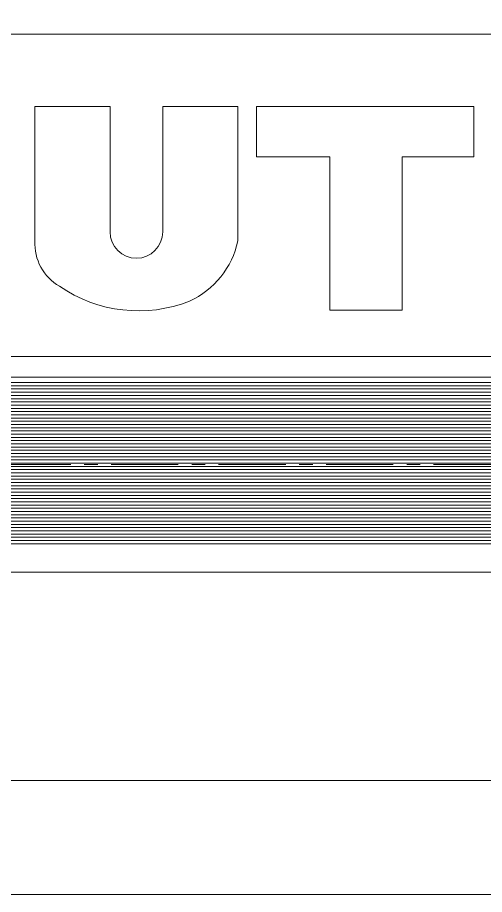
# Model space of a CAD drawing. Extents: x 105 to 1195, y -174 to 82.
# Drawn here: x 811.49 to 820.18, y -116.37 to -100.04 of the extents above; entities that cross this region are included whole.
import ezdxf

# ---------------------------------------------------------------- set-up
doc = ezdxf.new("R2010")
doc.units = 0
doc.header["$MEASUREMENT"] = 0
doc.linetypes.add('AUSGEZOGEN', pattern=[0])
doc.linetypes.add('CENTER', pattern=[2, 1.25, -0.25, 0.25, -0.25])
doc.layers.get('0').update_dxf_attribs({"linetype": 'AUSGEZOGEN'})
doc.layers.add('SEG', color=3, linetype='Continuous')

# ---------------------------------------------------------------- blocks, each defined once
blk = doc.blocks.new('0')
at = {"lineweight": 5}
for p, q in [((86, 6), (0, 6)), ((86, 0), (0, 0))]:
    blk.add_line(p, q, dxfattribs=at)
at = {"linetype": 'CENTER', "lineweight": 5}
blk.add_lwpolyline([(84, 63.2), (84, 8), (2, 8), (2, 63.2)], close=True, dxfattribs=at)
at = {"lineweight": 5}
for points in [[(62.283, 16.01), (62.283, 10.01), (43.924, 10.01), (43.924, 16.01)], [(59.496, 14.667), (59.496, 13.729), (58.166, 13.729), (58.166, 10.878), (56.822, 10.878), (56.822, 13.729), (55.457, 13.729), (55.457, 14.667)]]:
    blk.add_lwpolyline(points, close=True, dxfattribs=at)
blk.add_lwpolyline([(53.709, 12.331, -1), (52.731, 12.331), (52.731, 14.667), (51.333, 14.667), (51.333, 12.164, 0.285413), (51.79, 11.321, 0.25063), (54.21, 11.044, 0.237357), (55.106, 12.164), (55.106, 14.667), (53.709, 14.667)], format="xyb", close=True, dxfattribs=at)

msp = doc.modelspace()

# ---------------------------------------------------------------- linework, layer by layer
at = {"layer": 'SEG', "lineweight": 5}
for p, q in [((800.053, -106.738), (825.169, -106.738)), ((800.083, -106.838), (842.021, -106.838)), ((800.113, -106.898), (842.081, -106.898)), ((800.143, -106.958), (842.141, -106.958)), ((800.173, -107.018), (842.201, -107.018)), ((800.203, -107.078), (842.261, -107.078)), ((800.233, -107.138), (842.321, -107.138)), ((800.263, -107.198), (842.381, -107.198)), ((800.293, -107.258), (842.441, -107.258)), ((800.323, -107.318), (842.501, -107.318)), ((800.353, -107.378), (842.561, -107.378)), ((800.383, -107.438), (842.621, -107.438)), ((800.413, -107.498), (842.681, -107.498)), ((800.443, -107.558), (842.741, -107.558)), ((800.473, -107.618), (842.801, -107.618)), ((800.503, -107.678), (842.861, -107.678)), ((800.533, -107.738), (842.921, -107.738)), ((800.563, -107.798), (842.981, -107.798)), ((800.593, -107.858), (843.041, -107.858)), ((800.623, -107.918), (843.101, -107.918)), ((800.653, -107.978), (843.161, -107.978)), ((800.683, -108.038), (843.221, -108.038)), ((800.713, -108.098), (843.281, -108.098)), ((800.743, -108.158), (843.341, -108.158)), ((800.773, -108.218), (843.401, -108.218)), ((800.803, -108.278), (843.461, -108.278)), ((800.833, -108.338), (843.521, -108.338)), ((800.863, -108.398), (843.581, -108.398)), ((800.893, -108.458), (843.641, -108.458)), ((800.923, -108.518), (843.701, -108.518)), ((800.953, -108.578), (843.761, -108.578)), ((800.983, -108.638), (843.821, -108.638)), ((801.013, -108.698), (843.881, -108.698)), ((801.043, -108.758), (843.941, -108.758)), ((801.073, -108.818), (844.001, -108.818)), ((801.103, -108.878), (844.061, -108.878)), ((801.133, -108.938), (844.121, -108.938)), ((801.163, -108.998), (844.181, -108.998)), ((801.193, -109.058), (844.241, -109.058)), ((801.223, -109.118), (844.301, -109.118)), ((801.253, -109.178), (844.361, -109.178)), ((801.283, -109.238), (844.421, -109.238)), ((801.313, -109.298), (844.481, -109.298)), ((801.343, -109.358), (844.541, -109.358)), ((801.373, -109.418), (844.601, -109.418)), ((801.403, -109.478), (844.661, -109.478)), ((801.433, -109.538), (844.721, -109.538)), ((801.463, -109.598), (844.781, -109.598)), ((801.493, -109.658), (844.841, -109.658)), ((801.523, -109.718), (844.901, -109.718)), ((801.553, -109.778), (844.961, -109.778)), ((801.583, -109.838), (845.021, -109.838))]:
    msp.add_line(p, q, dxfattribs=at)
at = {"layer": 'SEG', "lineweight": 5, "ltscale": 16.714716}
msp.add_line((806.335, -114.248), (845.946, -114.248), dxfattribs=at)

# ---------------------------------------------------------------- block references
at = {"lineweight": 5}
msp.add_blockref('0', (760.485, -116.366), dxfattribs=at)

doc.saveas('drawing.dxf')
